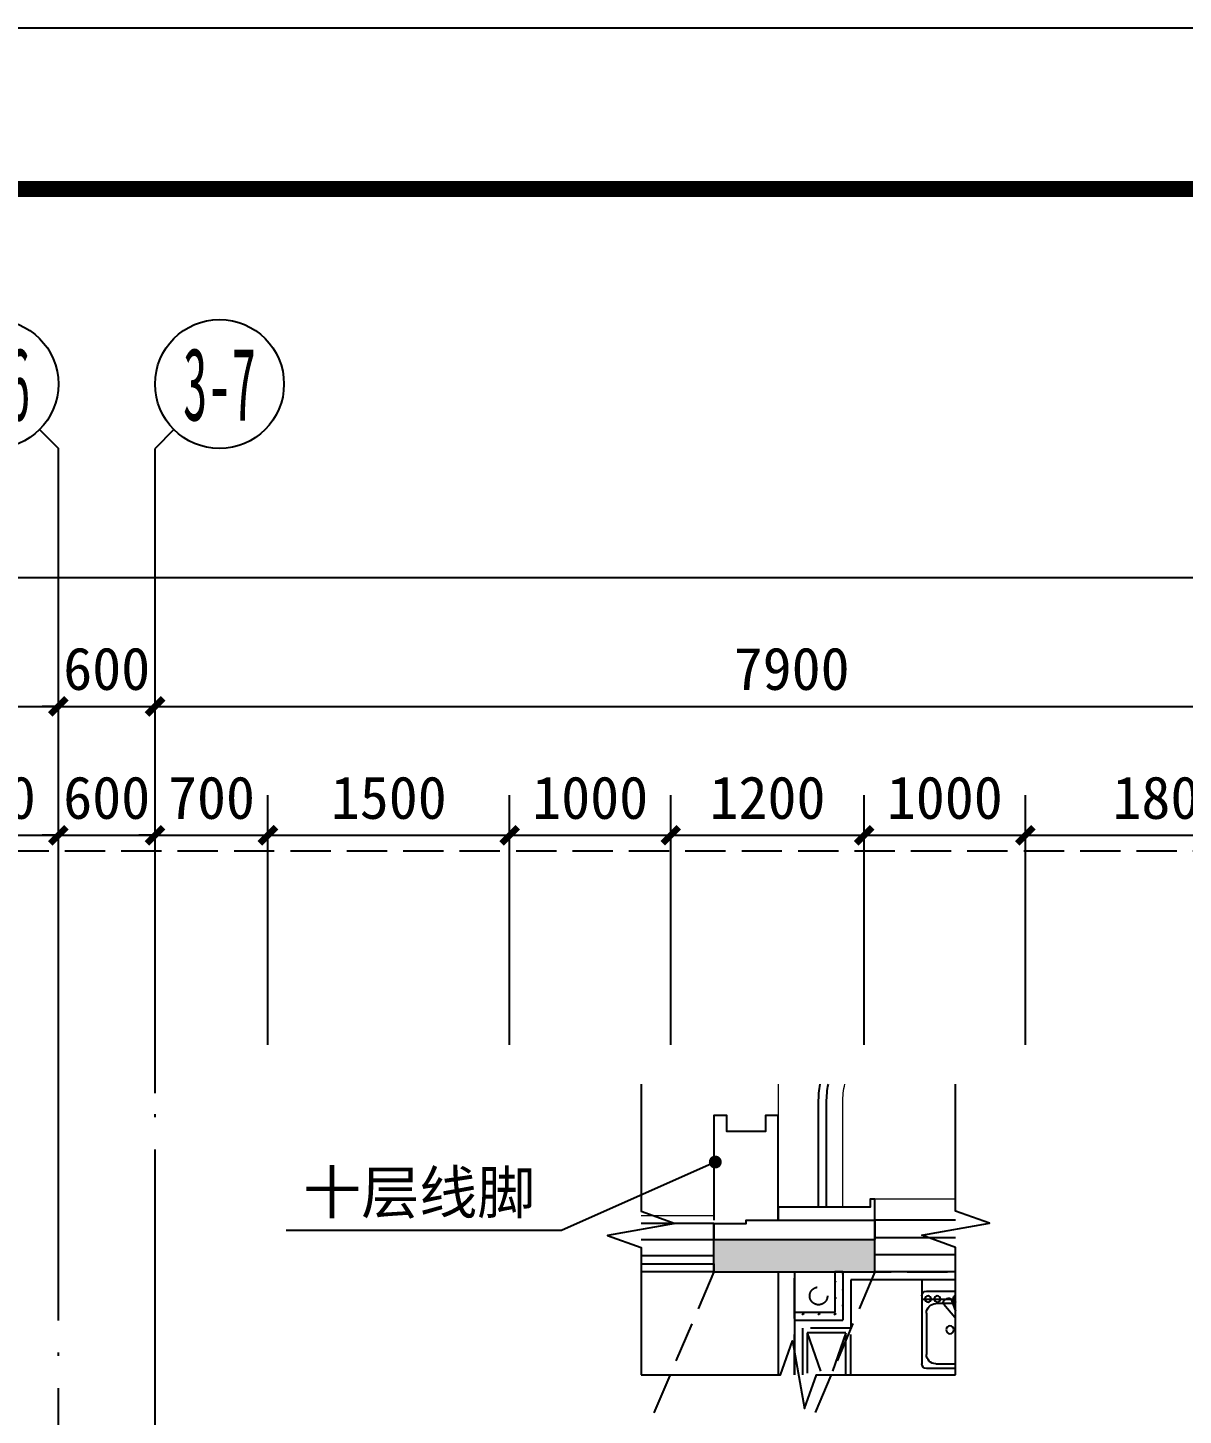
# Model space of a CAD drawing. Extents: x -46233 to 84150, y 109350 to 390860.
# Drawn here: x 19213 to 26382, y 269591 to 278200 of the extents above; entities that cross this region are included whole.
import ezdxf
from ezdxf.enums import TextEntityAlignment as Align
from ezdxf.xclip import XClip

# ---------------------------------------------------------------- set-up
doc = ezdxf.new("R2010")
doc.units = 0
doc.header["$LTSCALE"] = 1000
doc.header["$MEASUREMENT"] = 0
doc.header["$XCLIPFRAME"] = 0
for name, pattern in [('120-CF-3.1x2.3$0$DASH', [0.35, 0.25, -0.1]), ('120-墙体$0$120-墙体$0$DASH', [0.35, 0.25, -0.1]), ('3#-轴线$1$DOTE', [2.42, 2, -0.2, 0.02, -0.2]), ('DASH', [0.35, 0.25, -0.1])]:
    doc.linetypes.add(name, pattern=pattern)
doc.layers.get('Defpoints').update_dxf_attribs({"color": 4, "linetype": 'DASH'})
for name, color, linetype in [('120-CF-3.1x2.3$0$A-FLOR-SPCL', 225, 'Continuous'), ('120-O-MC$0$A-ANNO-HATC-SOLD', 252, 'Continuous'), ('120-O-MC$0$A-COLU-CONC-HATC', 204, 'Continuous'), ('120-O-MC$0$A-DOOR', 51, 'Continuous'), ('120-O-MC$0$A-FLOR-HRAL', 71, 'Continuous'), ('120-O-MC$0$A-WALL-BLOK', 131, 'Continuous'), ('120-O-MC$0$A-WALL-CONC', 9, 'Continuous'), ('120-O-MC$0$A-WALL-INSL', 241, 'Continuous'), ('120-墙体$0$120-墙体$0$A-COLU-CONC-HATC', 204, 'Continuous'), ('120-墙体$0$120-墙体$0$A-DOOR', 51, 'Continuous'), ('120-墙体$0$120-墙体$0$A-FURN-MOVE', 47, '120-墙体$0$120-墙体$0$DASH'), ('120-墙体$0$120-墙体$0$A-WALL-BLOK', 131, 'Continuous'), ('120-墙体$0$120-墙体$0$A-WALL-CONC', 9, 'Continuous'), ('120-墙体$0$120-墙体$0$A-WALL-INSL', 241, 'Continuous'), ('120-墙体$0$A-COLU-CONC-HATC', 204, 'Continuous'), ('120-墙体$0$A-FLOR-HRAL', 71, 'Continuous'), ('120-墙体$0$A-WALL-STUD', 133, 'Continuous'), ('3#-轴号$0$A-ANNO-AXIS-CIRC', 3, 'Continuous'), ('3#-轴号$0$A-ANNO-AXIS-TEXT', 7, 'Continuous'), ('3#-轴号$0$A-ANNO-DIMS', 3, 'Continuous'), ('3#-轴线$1$A-ANNO-DOTE', 10, '3#-轴线$1$DOTE'), ('A-00-HX-113-wall-01Y$0$HRAL', 31, 'Continuous'), ('A-00-HX-113-wall-01Y$0$SUPF', 151, 'Continuous'), ('A-ANNO-DIMS', 3, 'Continuous'), ('A-ANNO-HATC-PATT', 8, 'Continuous'), ('A-ANNO-NOTE', 3, 'Continuous'), ('A-ANNO-SYMB', 3, 'Continuous'), ('A-ANNO-TEXT', 255, 'Continuous'), ('A1-无手签$0$A-ANNO-TTLB', 7, 'Continuous'), ('AXIS_TEXT', 7, 'Continuous')]:
    doc.layers.add(name, color=color, linetype=linetype)
doc.layers.add('A-00-15-1#-PM-2F$0$00-装饰-看', color=46, linetype='Continuous', lineweight=5)
doc.layers.add('A-00-15-4#-PM-TF$0$00-装饰-看', color=46, linetype='Continuous', lineweight=5)
doc.styles.add('120-CF-3.1x2.3$0$地上图例$0$厨、卫01$0$08.60厨卫$0$Standard', font='simhei.ttf')
doc.styles.add('3#-轴号$0$_TCH_AXIS', font='')
doc.styles.add('3#-轴号$0$_TCH_DIM_T3', font='')
doc.styles.add('_TCH_DIM', font='')
doc.styles.add('_TCH_DIM_T3', font='')
doc.styles.add('COMPLEX', font='COMPLEX')
doc.styles.get('3#-轴号$0$_TCH_AXIS').set_extended_font_data('SimSun')
doc.styles.get('3#-轴号$0$_TCH_DIM_T3').set_extended_font_data('SimSun')
doc.styles.get('_TCH_DIM').set_extended_font_data('SimSun')
doc.styles.get('_TCH_DIM_T3').set_extended_font_data('SimSun')
doc.dimstyles.new('3#-轴号$0$_TCH_ARCH&&100', dxfattribs={"dimtxt": 264.345992, "dimasz": 100, "dimexe": 250, "dimexo": 300, "dimgap": 100, "dimtad": 1, "dimdec": 0, "dimzin": 0, "dimdsep": 46, "dimtxsty": '3#-轴号$0$_TCH_DIM_T3', "dimblk": '3#-轴号$0$_ArchTick', "dimcen": 0.09, "dimclrt": 7, "dimazin": 2, "dimtfac": 1, "dimtdec": 0, "dimtix": 1, "dimtmove": 2, "dimatfit": 3, "dimfxl": 100, "dimtolj": 1, "dimtzin": 0, "dimarcsym": 0})
doc.dimstyles.new('_TCH_ARCH&&100', dxfattribs={"dimtxt": 264.345992, "dimasz": 100, "dimexe": 250, "dimexo": 300, "dimgap": 100, "dimtad": 1, "dimdec": 0, "dimzin": 0, "dimdsep": 46, "dimtxsty": '_TCH_DIM_T3', "dimblk": 'ARCHTICK', "dimcen": 0.09, "dimclrt": 7, "dimazin": 2, "dimtfac": 1, "dimtdec": 0, "dimtix": 1, "dimtmove": 2, "dimatfit": 3, "dimfxl": 100, "dimtolj": 1, "dimtzin": 0, "dimarcsym": 0})
pattern_1 = [(45, (16.99, 14.34), (-50, 50), [16, -54.7107]), (135, (128.304, 14.34), (-50, -50), [16, -54.7107])]
pattern_2 = [(0, (0, 0), (0, 350), []), (37.875, (400, 0), (-169.6153, 218.0767), []), (90, (400, 0), (-450, 3e-14), [])]

# ---------------------------------------------------------------- blocks, each defined once
blk = doc.blocks.new('3#-轴线')
at = {"layer": '3#-轴线$1$A-ANNO-DOTE'}
for points in [[(11600, -7100), (11600, 5500)], [(12200, -3200), (12200, 5500)]]:
    blk.add_lwpolyline(points, dxfattribs=at)
blk = doc.blocks.new('_AXISO')
blk.add_circle((0, 0), 0.5)
at = {"layer": 'AXIS_TEXT', "style": 'COMPLEX', "width": 1.041667}
blk.add_attdef('A', text='', height=0.56, dxfattribs=at).set_placement((-0.25, -0.28), (0.25, -0.28), align=Align.FIT)
blk = doc.blocks.new('3#-轴号$0$_ArchTick')
at = {"color": 0, "linetype": 'ByBlock', "const_width": 0.4}
blk.add_lwpolyline([(-0.5, -0.5), (0.5, 0.5)], dxfattribs=at)
blk = doc.blocks.new('*D819')
at = {"layer": '3#-轴号$0$A-ANNO-DIMS', "color": 0, "lineweight": -2, "transparency": 16777216}
for p, q in [((9250, 4889.4), (9250, 5639.4)), ((11600, 4889.4), (11600, 5639.4)), ((9250, 5389.4), (11600, 5389.4))]:
    blk.add_line(p, q, dxfattribs=at)
at = {"layer": 'Defpoints', "color": 0, "transparency": 16777216}
for p in [(11600, 5389.4), (9250, 4589.4), (11600, 4589.4)]:
    blk.add_point(p, dxfattribs=at)
at = {"layer": '3#-轴号$0$A-ANNO-DIMS', "color": 0, "lineweight": -2, "transparency": 16777216, "xscale": 100, "yscale": 100, "zscale": 100, "rotation": 180}
blk.add_blockref('3#-轴号$0$_ArchTick', (9250, 5389.4), dxfattribs=at)
at = {"layer": '3#-轴号$0$A-ANNO-DIMS', "color": 0, "lineweight": -2, "transparency": 16777216, "xscale": 100, "yscale": 100, "zscale": 100}
blk.add_blockref('3#-轴号$0$_ArchTick', (11600, 5389.4), dxfattribs=at)
at = {"layer": '3#-轴号$0$A-ANNO-DIMS', "color": 7, "transparency": 16777216, "insert": (10425, 5621.6), "char_height": 264.35, "attachment_point": 5, "style": '3#-轴号$0$_TCH_DIM_T3'}
blk.add_mtext('\\A1;2350', dxfattribs=at)
blk = doc.blocks.new('*D820')
at = {"layer": '3#-轴号$0$A-ANNO-DIMS', "color": 0, "lineweight": -2, "transparency": 16777216}
for p, q in [((11600, 4889.4), (11600, 5639.4)), ((12200, 4889.4), (12200, 5639.4)), ((11600, 5389.4), (11500, 5389.4)), ((11600, 5389.4), (12200, 5389.4)), ((12200, 5389.4), (12300, 5389.4))]:
    blk.add_line(p, q, dxfattribs=at)
at = {"layer": 'Defpoints', "color": 0, "transparency": 16777216}
for p in [(12200, 5389.4), (11600, 4589.4), (12200, 4589.4)]:
    blk.add_point(p, dxfattribs=at)
at = {"layer": '3#-轴号$0$A-ANNO-DIMS', "color": 0, "lineweight": -2, "transparency": 16777216, "xscale": 100, "yscale": 100, "zscale": 100}
blk.add_blockref('3#-轴号$0$_ArchTick', (11600, 5389.4), dxfattribs=at)
at = {"layer": '3#-轴号$0$A-ANNO-DIMS', "color": 0, "lineweight": -2, "transparency": 16777216, "xscale": 100, "yscale": 100, "zscale": 100, "rotation": 180}
blk.add_blockref('3#-轴号$0$_ArchTick', (12200, 5389.4), dxfattribs=at)
at = {"layer": '3#-轴号$0$A-ANNO-DIMS', "color": 7, "transparency": 16777216, "insert": (11900, 5621.6), "char_height": 264.35, "attachment_point": 5, "style": '3#-轴号$0$_TCH_DIM_T3'}
blk.add_mtext('\\A1;600', dxfattribs=at)
blk = doc.blocks.new('*D821')
at = {"layer": '3#-轴号$0$A-ANNO-DIMS', "color": 0, "lineweight": -2, "transparency": 16777216}
for p, q in [((12200, 4889.4), (12200, 5639.4)), ((20100, 4889.4), (20100, 5639.4)), ((12200, 5389.4), (20100, 5389.4))]:
    blk.add_line(p, q, dxfattribs=at)
at = {"layer": 'Defpoints', "color": 0, "transparency": 16777216}
for p in [(20100, 5389.4), (12200, 4589.4), (20100, 4589.4)]:
    blk.add_point(p, dxfattribs=at)
at = {"layer": '3#-轴号$0$A-ANNO-DIMS', "color": 0, "lineweight": -2, "transparency": 16777216, "xscale": 100, "yscale": 100, "zscale": 100, "rotation": 180}
blk.add_blockref('3#-轴号$0$_ArchTick', (12200, 5389.4), dxfattribs=at)
at = {"layer": '3#-轴号$0$A-ANNO-DIMS', "color": 0, "lineweight": -2, "transparency": 16777216, "xscale": 100, "yscale": 100, "zscale": 100}
blk.add_blockref('3#-轴号$0$_ArchTick', (20100, 5389.4), dxfattribs=at)
at = {"layer": '3#-轴号$0$A-ANNO-DIMS', "color": 7, "transparency": 16777216, "insert": (16150, 5621.6), "char_height": 264.35, "attachment_point": 5, "style": '3#-轴号$0$_TCH_DIM_T3'}
blk.add_mtext('\\A1;7900', dxfattribs=at)
blk = doc.blocks.new('120-CF-3.1x2.3$0$jyr5')
at = {"layer": '120-CF-3.1x2.3$0$A-FLOR-SPCL'}
for p, q in [((745622.7, 32900.4), (745622.7, 33049.9)), ((745642.7, 32900.4), (745642.7, 33049.9)), ((745603.7, 32932.4), (745603.7, 32831.3)), ((745623.7, 32932.4), (745623.7, 32831.3)), ((745662.2, 32887.9), (745655.2, 32887.9)), ((745615.4, 32803.1), (745661.7, 32756.8)), ((745629.5, 32817.2), (745675.9, 32770.9)), ((745662.2, 32867.9), (745655.2, 32867.9)), ((745806.7, 32877.9), (745770.7, 32877.9)), ((745806.7, 32733.9), (745806.7, 32877.9)), ((745806.7, 32733.9), (745770.7, 32733.9))]:
    blk.add_line(p, q, dxfattribs=at)
for points in [[(745600.7, 32954.9, -1), (745626.7, 32954.9), (745626.7, 32932.4), (745600.7, 32932.4)], [(745655.2, 32864.9), (745639.7, 32864.9, -0.414214), (745619.7, 32884.9), (745619.7, 32900.4), (745645.7, 32900.4), (745645.7, 32890.9), (745655.2, 32890.9)], [(745770.7, 32712.9), (745770.7, 32898.9, 0.414214), (745760.7, 32908.9), (745643.7, 32908.9, 0.414214), (745633.7, 32898.9), (745633.7, 32712.9, 0.414214), (745643.7, 32702.9), (745760.7, 32702.9, 0.414214)], [(745684.7, 32890.9, -1), (745684.7, 32864.9), (745662.2, 32864.9), (745662.2, 32890.9)], [(745693.9, 32757.1, -1), (745675.5, 32738.7), (745659.6, 32754.6), (745678, 32773)]]:
    blk.add_lwpolyline(points, format="xyb", close=True, dxfattribs=at)
for centre, radius in [((745632.7, 33078.2), 30), ((745684.7, 32877.9), 15), ((745684.7, 32877.9), 10), ((745684.7, 32747.9), 15), ((745684.7, 32747.9), 10)]:
    blk.add_circle(centre, radius, dxfattribs=at)
for radius in [40, 20]:
    blk.add_arc((745643.7, 32831.3), radius, 180, 225, dxfattribs=at)
blk = doc.blocks.new('120-CF-3.1x2.3$0$分集水器')
at = {"layer": '120-CF-3.1x2.3$0$A-FLOR-SPCL'}
blk.add_lwpolyline([(650, 120), (0, 120), (0, 0), (650, 0)], close=True, dxfattribs=at)
at = {"layer": '120-CF-3.1x2.3$0$A-FLOR-SPCL', "style": '120-CF-3.1x2.3$0$地上图例$0$厨、卫01$0$08.60厨卫$0$Standard'}
blk.add_text('F', height=105.1, dxfattribs=at).set_placement((288.5, 8.9))
blk = doc.blocks.new('120-CF-3.1x2.3$0$A$C7214d1e0')
at = {"layer": '120-CF-3.1x2.3$0$A-FLOR-SPCL'}
for p, q in [((966.4, 797), (0, 797)), ((0, 797), (0, 153.5)), ((384.4, 153.5), (384.4, 797)), ((966.4, 153.5), (966.4, 797)), ((0, 732.8), (384.4, 732.8)), ((384.4, 732.8), (966.4, 732.8)), ((0, 153.5), (966.4, 153.5)), ((403.6, 0), (966.4, 153.5)), ((547.8, 153.5), (425.8, 123.9)), ((425.8, 123.9), (437.9, 30.8)), ((437.9, 30.8), (399.8, 14.3)), ((399.8, 14.3), (403.6, 0))]:
    blk.add_line(p, q, dxfattribs=at)
blk = doc.blocks.new('120-CF-3.1x2.3$0$建-1-2#楼提资底图$0$A-HXD-X1-F1$0$大单盆')
for p, q in [((35552.1, 15154.1), (34890.4, 15154.1)), ((34861.3, 15124.9), (34861.3, 14703.2)), ((34949.5, 15076.4), (35493.8, 15076.4)), ((35396.5, 15098.1), (35359.7, 14999.7)), ((35376.5, 14990), (35443.3, 15071.1)), ((35424.4, 15108.1), (35438, 15100.3)), ((35581.3, 15124.9), (35581.3, 14703.2)), ((34891.2, 14761.5), (34891.2, 15018.1)), ((35359.7, 14999.7), (35376.5, 14990)), ((35552.1, 15018.1), (35552.1, 14761.5)), ((34890.4, 14674.1), (35552.1, 14674.1)), ((35493.8, 14703.2), (34949.5, 14703.2))]:
    blk.add_line(p, q)
for centre, radius in [((35368.1, 15105.5), 19.4), ((35484.7, 15105.5), 19.4), ((35541.7, 15105.5), 19.4), ((35406.1, 14914), 24.3)]:
    blk.add_circle(centre, radius)
for centre, radius, start, end in [((34890.4, 15124.9), 29.1, 90, 180), ((35552.1, 15124.9), 29.1, 0, 90), ((34949.5, 15018.1), 58.3, 90, 180), ((35414.7, 15091.3), 19.4, 60, 159.46232), ((35428.3, 15083.5), 19.4, 320.53768, 60), ((35493.8, 15018.1), 58.3, 0, 90), ((34949.5, 14761.5), 58.3, 180, 270), ((35493.8, 14761.5), 58.3, 270, 0), ((34890.4, 14703.2), 29.1, 180, 270), ((35552.1, 14703.2), 29.1, 270, 0)]:
    blk.add_arc(centre, radius, start, end)
blk = doc.blocks.new('120-CF-3.1x2.3$0$88')
for p, q in [((-662.94, 388.62), (22.86, 388.62)), ((-662.94, 0), (-662.94, 388.62)), ((-640.08, 0), (-640.08, 388.62)), ((0, 0), (0, 388.62)), ((22.86, 388.62), (22.86, 0)), ((-502.92, 342.9), (-502.92, 297.18)), ((-137.16, 342.9), (-137.16, 297.18)), ((-594.36, 251.46), (-548.64, 251.46)), ((-502.92, 160.02), (-502.92, 205.74)), ((-411.48, 251.46), (-457.2, 251.46)), ((-228.6, 251.46), (-182.88, 251.46)), ((-137.16, 160.02), (-137.16, 205.74)), ((-45.72, 251.46), (-91.44, 251.46)), ((0, 137.16), (-640.08, 137.16)), ((22.86, 0), (-662.94, 0)), ((0, 45.72), (-640.08, 45.72))]:
    blk.add_line(p, q)
for centre, radius in [((-502.92, 251.46), 91.44), ((-137.16, 251.46), 91.44), ((-571.5, 91.44), 22.86), ((-480.06, 91.44), 22.86), ((-297.18, 91.44), 22.86), ((-228.6, 91.44), 22.86), ((-137.16, 91.44), 22.86), ((-68.58, 91.44), 22.86)]:
    blk.add_circle(centre, radius)
blk = doc.blocks.new('120-CF-3.1x2.3$0$XU-125-SF$0$$0$XU-(115-120)H(2)$0$A-Kitchen-Water heater-340x190')
at = {"layer": '120-CF-3.1x2.3$0$A-FLOR-SPCL'}
for p, q in [((47.3, -187), (47.3, -185)), ((77.3, -185), (77.3, -187))]:
    blk.add_line(p, q, dxfattribs=at)
for points in [[(57.8, -20), (67.8, 0), (140.8, 0), (150.8, -20), (170.8, -20), (170.8, -165, -0.414214), (150.8, -185), (-149.2, -185, -0.414214), (-169.2, -165), (-169.2, -20), (-149.2, -20), (-139.2, 0), (-66.2, 0), (-56.2, -20)], [(-64.2, -55), (75.8, -55, 0.414214), (80.8, -50), (80.8, -40, -0.414214), (85.8, -35), (155.8, -35), (155.8, -165, -0.414214), (150.8, -170), (-149.2, -170, -0.414214), (-154.2, -165), (-154.2, -35), (-74.2, -35, -0.414214), (-69.2, -40), (-69.2, -50, 0.414214)]]:
    blk.add_lwpolyline(points, format="xyb", close=True, dxfattribs=at)
blk.add_lwpolyline([(57.8, -20), (120.8, -20), (130.8, 0)], dxfattribs=at)
blk.add_lwpolyline([(64.8, -185), (64.8, -199, -0.414214), (63.8, -200), (60.8, -200, -0.414214), (59.8, -199), (59.8, -185)], format="xyb", dxfattribs=at)
for centre, radius in [((-54.2, -40), 8), ((0.8, -40), 12), ((67.8, -40), 8)]:
    blk.add_circle(centre, radius, dxfattribs=at)
for centre, start, end in [((60.9, -171.1), 229.45307, 266.94411), ((63.7, -171.1), 273.05589, 310.54693)]:
    blk.add_arc(centre, 20.9, start, end, dxfattribs=at)
at = {"layer": '120-CF-3.1x2.3$0$A-FLOR-SPCL', "style": '120-CF-3.1x2.3$0$地上图例$0$厨、卫01$0$08.60厨卫$0$Standard'}
blk.add_text('R', height=105.1, rotation=90, dxfattribs=at).set_placement((58.4, -119.4))
blk = doc.blocks.new('120-CF-3.1x2.3')
at = {"layer": '120-CF-3.1x2.3$0$A-FLOR-SPCL'}
for p, q in [((-400, -50), (-1950, -50)), ((-1950, -50), (-1950, -350)), ((-400, -450), (-400, -50)), ((-2250, -350), (-2250, -3050))]:
    blk.add_line(p, q, dxfattribs=at)
at = {"layer": '120-CF-3.1x2.3$0$A-FLOR-SPCL', "linetype": '120-CF-3.1x2.3$0$DASH'}
blk.add_line((-1950, -350), (-2250, -350), dxfattribs=at)
for points in [[(-1950, -350), (-2250, -350), (-2250, -1095), (-1950, -1095)], [(-1980, -380), (-2220, -380), (-2220, -1065), (-1980, -1065)], [(-400, -450), (-50, -450), (-50, -1115.9), (-400, -1115.9)], [(-370, -480), (-80, -480), (-80, -1085.9), (-370, -1085.9)], [(-1950, -1095), (-2250, -1095), (-2250, -1950), (-1950, -1950)], [(-400, -1115.9), (-50, -1115.9), (-50, -1731.8), (-400, -1731.8)], [(-1980, -1125), (-2220, -1125), (-2220, -1920), (-1980, -1920)], [(-370, -1145.9), (-80, -1145.9), (-80, -1701.8), (-370, -1701.8)], [(-400, -1731.8), (-50, -1731.8), (-50, -2347.7), (-400, -2347.7)], [(-370, -1761.8), (-80, -1761.8), (-80, -2317.7), (-370, -2317.7)], [(-400, -2347.7), (-50, -2347.7), (-50, -3045), (-400, -3045)], [(-370, -2377.7), (-80, -2377.7), (-80, -3015), (-370, -3015)]]:
    blk.add_lwpolyline(points, close=True, dxfattribs=at)
for points in [[(-2220, -380), (-1980, -1065)], [(-1980, -380), (-2220, -1065)], [(-80, -480), (-370, -1085.9)], [(-370, -480), (-80, -1085.9)], [(-2220, -1125), (-1980, -1920)], [(-1980, -1125), (-2220, -1920)], [(-80, -1145.9), (-370, -1701.8)], [(-370, -1145.9), (-80, -1701.8)], [(-80, -1761.8), (-370, -2317.7)], [(-370, -1761.8), (-80, -2317.7)], [(-80, -2377.7), (-370, -3015)], [(-370, -2377.7), (-80, -3015)]]:
    blk.add_lwpolyline(points, dxfattribs=at)
at = {"layer": '120-CF-3.1x2.3$0$A-FLOR-SPCL'}
blk.add_lwpolyline([(-50, -3045), (-650, -3045), (-650, -650), (-1650, -650), (-1650, -1950), (-2250, -1950)], dxfattribs=at)
at = {"layer": '120-CF-3.1x2.3$0$A-FLOR-SPCL', "linetype": '120-CF-3.1x2.3$0$DASH', "ltscale": 0.5}
blk.add_lwpolyline([(-80, -1609.5), (-80, -2204.5), (-630, -2204.5), (-630, -1609.5)], close=True, dxfattribs=at)
at = {"layer": 'Defpoints'}
blk.add_lwpolyline([(-2300, 0), (0, 0), (0, -3100), (-2300, -3100)], close=True, dxfattribs=at)
blk.add_blockref('120-CF-3.1x2.3$0$分集水器', (-1510, -170))
at = {"layer": '120-CF-3.1x2.3$0$A-FLOR-SPCL'}
for name, p, rotation in [('120-CF-3.1x2.3$0$jyr5', (-33512.8, 745522.2), 270), ('120-CF-3.1x2.3$0$XU-125-SF$0$$0$XU-(115-120)H(2)$0$A-Kitchen-Water heater-340x190', (-50, -774.8), 270), ('120-CF-3.1x2.3$0$88', (-530, -2227), 270), ('120-CF-3.1x2.3$0$A$C7214d1e0', (-1453, -3036.4), 90)]:
    blk.add_blockref(name, p, dxfattribs=dict(at, rotation=rotation))
at = {"layer": '120-CF-3.1x2.3$0$A-FLOR-SPCL', "extrusion": (0, 0, -1), "zscale": -1}
blk.add_blockref('120-CF-3.1x2.3$0$建-1-2#楼提资底图$0$A-HXD-X1-F1$0$大单盆', (-34071.3, -15274.1), dxfattribs=at)
blk = doc.blocks.new('120-墙体$0$120-墙体$0$$TCHSYS$WIN2D')
for p, q in [((-0.5, 0.5), (0.5, 0.5)), ((-0.5, 0.5), (-0.5, -0.5)), ((0.5, 0.5), (0.5, -0.5)), ((0.5, 0.1667), (-0.5, 0.1667)), ((0.5, -0.1667), (-0.5, -0.1667)), ((-0.5, -0.5), (0.5, -0.5))]:
    blk.add_line(p, q)
blk = doc.blocks.new('120-墙体')
at = {"layer": '120-墙体$0$120-墙体$0$A-COLU-CONC-HATC'}
for points in [[(-5700, 100), (-5700, -100), (-5250, -100), (-5250, 100)], [(-5250, 100), (-5250, -100), (-4700, -100), (-4700, 100)]]:
    blk.add_hatch(color=256, dxfattribs=at).paths.add_polyline_path(points)
at = {"layer": '120-墙体$0$A-COLU-CONC-HATC'}
h = blk.add_hatch(dxfattribs=at)
h.set_pattern_fill('石膏板', color=256, scale=20, style=0)
h.set_pattern_definition(pattern_1)
h.paths.add_polyline_path([(-4950, -100), (-4950, -350), (-4900, -400), (-4900, -100)])
h = blk.add_hatch(dxfattribs=at)
h.set_pattern_fill('石膏板', color=256, scale=20, style=0)
h.set_pattern_definition(pattern_1)
h.paths.add_polyline_path([(-5200, -400), (-4900, -400), (-4950, -350), (-5200, -350)])
at = {"layer": '120-墙体$0$120-墙体$0$A-FURN-MOVE'}
blk.add_circle((-5050, -250), 55, dxfattribs=at)
at = {"layer": '120-墙体$0$120-墙体$0$A-WALL-BLOK'}
for p, q in [((-5300, -100), (-5300, -3100)), ((-5200, -100), (-5200, -3200))]:
    blk.add_line(p, q, dxfattribs=at)
at = {"layer": '120-墙体$0$120-墙体$0$A-WALL-CONC'}
for p, q in [((-5700, -100), (-5700, 100)), ((-5700, 100), (-5250, 100)), ((-5250, 100), (-4700, 100)), ((-4700, -100), (-4700, 100)), ((-5700, -100), (-5250, -100)), ((-5250, -100), (-4700, -100))]:
    blk.add_line(p, q, dxfattribs=at)
at = {"layer": '120-墙体$0$120-墙体$0$A-WALL-INSL'}
for p, q in [((-5700, 200), (-5700, 100)), ((-4700, 220), (-4700, 100))]:
    blk.add_line(p, q, dxfattribs=at)
at = {"layer": '120-墙体$0$A-FLOR-HRAL'}
blk.add_lwpolyline([(-7200, -50), (-5700, -50), (-5700, -100), (-7200, -100)], close=True, dxfattribs=at)
at = {"layer": '120-墙体$0$A-WALL-STUD'}
for p, q in [((-4950, -100), (-4950, -350)), ((-4900, -100), (-4950, -100)), ((-4900, -100), (-4900, -400)), ((-5200, -350), (-4950, -350)), ((-5200, -350), (-5200, -400)), ((-5200, -400), (-4900, -400))]:
    blk.add_line(p, q, dxfattribs=at)
blk.add_blockref('120-CF-3.1x2.3', (-2900, -100))
at = {"layer": '120-墙体$0$120-墙体$0$A-DOOR'}
for p, xscale, yscale, zscale in [((-6450, 50), -1500, -300, 300), ((-4100, 60), -1200, -320, 320)]:
    blk.add_blockref('120-墙体$0$120-墙体$0$$TCHSYS$WIN2D', p, dxfattribs=dict(at, xscale=xscale, yscale=yscale, zscale=zscale))
blk = doc.blocks.new('3#-标准层')
blk.add_blockref('120-墙体', (20100, 0))
blk = doc.blocks.new('120-O-MC$0$BGBFG')
at = {"layer": '120-O-MC$0$A-FLOR-HRAL'}
blk.add_lwpolyline([(0, 0), (700, 0), (700, -60), (0, -60)], close=True, dxfattribs=at)
blk.add_lwpolyline([(700, 0), (700, -90)], dxfattribs=at)
blk = doc.blocks.new('120-O-MC$0$$TCHSYS$WIN2D')
for p, q in [((-0.5, 0.5), (0.5, 0.5)), ((-0.5, 0.5), (-0.5, -0.5)), ((0.5, 0.5), (0.5, -0.5)), ((0.5, 0.1667), (-0.5, 0.1667)), ((0.5, -0.1667), (-0.5, -0.1667)), ((-0.5, -0.5), (0.5, -0.5))]:
    blk.add_line(p, q)
blk = doc.blocks.new('120-O-MC$0$$DorLib2D$00000009')
for p, q in [((0.4129, 0.9053), (0.4129, 0.0807)), ((0.4541, 0.9053), (0.4129, 0.9053)), ((0.4541, 0.0807), (0.4541, 0.9053)), ((0.4129, 0.7822), (0.378, 0.7822)), ((0.489, 0.7822), (0.4541, 0.7822)), ((0.4129, 0.6235), (0.378, 0.6235)), ((0.489, 0.6235), (0.4541, 0.6235)), ((-0.4941, 0.0807), (-0.4529, 0.0807)), ((-0.4941, -0.0018), (-0.4941, 0.0807)), ((-0.4529, 0.0807), (-0.4529, 0.0395)), ((-0.4529, 0.0395), (-0.4117, 0.0395)), ((-0.4117, 0.0395), (-0.4117, -0.0018)), ((0.4129, 0.0807), (0.4541, 0.0807)), ((0.4541, 0.0395), (0.4129, 0.0395)), ((0.4129, 0.0395), (0.4129, -0.0018)), ((0.4953, 0.0807), (0.4541, 0.0807)), ((0.4541, 0.0807), (0.4541, 0.0395)), ((0.4953, -0.0018), (0.4953, 0.0807)), ((-0.4941, -0.0018), (-0.4941, -0.0018)), ((-0.4117, -0.0018), (-0.4941, -0.0018)), ((0.4129, -0.0018), (0.4953, -0.0018)), ((0.4953, -0.0018), (0.4953, -0.0018))]:
    blk.add_line(p, q)
at = {"lineweight": 13}
for p, q in [((0.378, 0.7822), (0.378, 0.6235)), ((0.489, 0.7822), (0.489, 0.6235))]:
    blk.add_line(p, q, dxfattribs=at)
blk.add_arc((0.3716, 0.0817), 0.8246, 87.13397, 180.07167, dxfattribs=at)
blk = doc.blocks.new('120-O-MC')
at = {"layer": '120-O-MC$0$A-COLU-CONC-HATC'}
h = blk.add_hatch(dxfattribs=at)
h.set_pattern_fill('空心砖', color=256, scale=100, style=0)
h.set_pattern_definition(pattern_2)
h.paths.add_polyline_path([(-6750, -11200.000521), (-6750, -11550.000521), (-6650, -11600.000521), (-6550, -11550.000521), (-6550, -11200.000521)])
h = blk.add_hatch(dxfattribs=at)
h.set_pattern_fill('空心砖', color=256, scale=100, style=0)
h.set_pattern_definition(pattern_2)
h.paths.add_polyline_path([(-3070, -11200.000521), (-3070, -11550.000521), (-2870, -11700.000521), (-2870, -11200.000521)])
h = blk.add_hatch(dxfattribs=at)
h.set_pattern_fill('空心砖', color=256, scale=100, style=0)
h.set_pattern_definition(pattern_2)
h.paths.add_polyline_path([(-9550, -11700.000521), (-9050, -11700.000521), (-9050, -11550.000521), (-9550, -11550.000521)])
h = blk.add_hatch(dxfattribs=at)
h.set_pattern_fill('空心砖', color=256, scale=100, style=0)
h.set_pattern_definition(pattern_2)
h.paths.add_polyline_path([(-6750, -11550.000521), (-7050, -11550.000521), (-7050, -11700.000521), (-6650, -11700.000521), (-6650, -11600.000521)])
h = blk.add_hatch(dxfattribs=at)
h.set_pattern_fill('空心砖', color=256, scale=100, style=0)
h.set_pattern_definition(pattern_2)
h.paths.add_polyline_path([(-6650, -11700.000521), (-6150, -11700.000521), (-6150, -11550.000521), (-6550, -11550.000521), (-6650, -11600.000521)])
h = blk.add_hatch(dxfattribs=at)
h.set_pattern_fill('空心砖', color=256, scale=100, style=0)
h.set_pattern_definition(pattern_2)
h.paths.add_polyline_path([(-3070, -11550.000521), (-3150, -11550.000521), (-3150, -11700.000521), (-2870, -11700.000521)])
at = {"layer": '120-O-MC$0$A-ANNO-HATC-SOLD'}
for points in [[(-9050, -11000), (-7050, -11000)], [(-6150, -11000), (-3150, -11000)]]:
    blk.add_lwpolyline(points, dxfattribs=at)
at = {"layer": '120-O-MC$0$A-DOOR'}
for p, q in [((-2500, 219.999479), (-1600, 219.999479)), ((-2000, -11320.000521), (-1100, -11320.000521))]:
    blk.add_line(p, q, dxfattribs=at)
at = {"layer": '120-O-MC$0$A-WALL-BLOK'}
for p, q in [((-6750, -11200.000521), (-6750, -11550.000521)), ((-6550, -11200.000521), (-6750, -11200.000521)), ((-6550, -11200.000521), (-6550, -11550.000521)), ((-3070, -11200.000521), (-3070, -11550.000521)), ((-2870, -11200.000521), (-3070, -11200.000521)), ((-2870, -11200.000521), (-2870, -11700.000521)), ((-9050, -11550.000521), (-9550, -11550.000521)), ((-9050, -11700.000521), (-9050, -11550.000521)), ((-6750, -11550.000521), (-7050, -11550.000521)), ((-7050, -11550.000521), (-7050, -11700.000521)), ((-6150, -11550.000521), (-6550, -11550.000521)), ((-6150, -11700.000521), (-6150, -11550.000521)), ((-3070, -11550.000521), (-3150, -11550.000521)), ((-3150, -11550.000521), (-3150, -11700.000521)), ((-9550, -11700.000521), (-9050, -11700.000521)), ((-7050, -11700.000521), (-6650, -11700.000521)), ((-6650, -11700.000521), (-6150, -11700.000521)), ((-3150, -11700.000521), (-2870, -11700.000521))]:
    blk.add_line(p, q, dxfattribs=at)
at = {"layer": '120-O-MC$0$A-WALL-CONC'}
for p, q in [((-2500, -100.000521), (-2500, 99.999479)), ((-700, -100.000521), (-700, 99.999479)), ((-2000, -11200.000521), (-2000, -11000.000521)), ((100, -11200.000521), (100, -11000.000521))]:
    blk.add_line(p, q, dxfattribs=at)
at = {"layer": '120-O-MC$0$A-WALL-INSL'}
for p, q in [((-9050, -11820.000521), (-9050, -11700.000521)), ((-7050, -11820.000521), (-7050, -11700.000521)), ((-6150, -11820.000521), (-6150, -11700.000521)), ((-3150, -11820.000521), (-3150, -11700.000521)), ((-9550, -11820.000521), (-9050, -11820.000521)), ((-7050, -11820.000521), (-6650, -11820.000521)), ((-6650, -11820.000521), (-6150, -11820.000521)), ((-3150, -11820.000521), (-2870, -11820.000521))]:
    blk.add_line(p, q, dxfattribs=at)
for points in [[(-5700, 100), (-5699.964208, 199.999479), (-5500, 199.999479), (-5500, 219.999809), (-4700, 220), (-4700, 100)], [(-2500.020238, 99.471964), (-2500.020238, 220), (-3500, 220), (-3500, 100)], [(100, -3400), (200, -3400), (200, 219.999479), (-700, 219.999479), (-700, 99.999479)], [(200, -5000), (200, -4100), (100, -4100)], [(-2870, -11820.000521), (-2750, -11820.000521), (-2750, -11320.000521), (-2000, -11320.000521), (-2000, -11200.000521)], [(100, -11200), (100, -11320.000521), (800, -11320.000521)]]:
    blk.add_lwpolyline(points, dxfattribs=at)
at = {"xscale": -1}
for p in [(-7050, -11730.000521), (-3150, -11730.000521)]:
    blk.add_blockref('120-O-MC$0$BGBFG', p, dxfattribs=at)
blk.add_blockref('120-O-MC$0$BGBFG', (-6150, -11730.000521))
at = {"layer": '120-O-MC$0$A-DOOR'}
for name, p, xscale, yscale, zscale in [('120-O-MC$0$$DorLib2D$00000009', (-2050, 59.999479), -900, 900, 320), ('120-O-MC$0$$TCHSYS$WIN2D', (-1150, 59.999479), 900, 320, 320), ('120-O-MC$0$$TCHSYS$WIN2D', (-500, -11160.000521), 1200, 320, 320), ('120-O-MC$0$$DorLib2D$00000009', (-1550, -11160.000521), -900, -900, 320), ('120-O-MC$0$$TCHSYS$WIN2D', (-8050, -11685.000521), 2000, -270, 270), ('120-O-MC$0$$TCHSYS$WIN2D', (-4650, -11685.000521), 3000, -270, 270)]:
    blk.add_blockref(name, p, dxfattribs=dict(at, xscale=xscale, yscale=yscale, zscale=zscale))
blk = doc.blocks.new('_ArchTick')
at = {"color": 0, "linetype": 'ByBlock', "const_width": 0.4}
blk.add_lwpolyline([(-0.5, -0.5), (0.5, 0.5)], dxfattribs=at)
blk = doc.blocks.new('*D482')
at = {"layer": 'A-ANNO-DIMS', "color": 0, "lineweight": -2, "transparency": 16777216}
for p, q in [((18402.7, 271889.4), (18402.7, 273439.4)), ((19402.7, 271889.4), (19402.7, 273439.4)), ((18402.7, 273189.4), (19402.7, 273189.4))]:
    blk.add_line(p, q, dxfattribs=at)
at = {"layer": 'Defpoints', "color": 0, "transparency": 16777216}
for p in [(19402.7, 273189.4), (18402.7, 271589.4), (19402.7, 271589.4)]:
    blk.add_point(p, dxfattribs=at)
at = {"layer": 'A-ANNO-DIMS', "color": 0, "lineweight": -2, "transparency": 16777216, "xscale": 100, "yscale": 100, "zscale": 100, "rotation": 180}
blk.add_blockref('_ArchTick', (18402.7, 273189.4), dxfattribs=at)
at = {"layer": 'A-ANNO-DIMS', "color": 0, "lineweight": -2, "transparency": 16777216, "xscale": 100, "yscale": 100, "zscale": 100}
blk.add_blockref('_ArchTick', (19402.7, 273189.4), dxfattribs=at)
at = {"layer": 'A-ANNO-DIMS', "color": 7, "transparency": 16777216, "insert": (18902.7, 273421.6), "char_height": 264.35, "attachment_point": 5, "style": '_TCH_DIM_T3'}
blk.add_mtext('\\A1;1000', dxfattribs=at)
blk = doc.blocks.new('*D483')
at = {"layer": 'A-ANNO-DIMS', "color": 0, "lineweight": -2, "transparency": 16777216}
for p, q in [((19402.7, 271889.4), (19402.7, 273439.4)), ((20002.7, 271889.4), (20002.7, 273439.4)), ((19402.7, 273189.4), (19302.7, 273189.4)), ((19402.7, 273189.4), (20002.7, 273189.4)), ((20002.7, 273189.4), (20102.7, 273189.4))]:
    blk.add_line(p, q, dxfattribs=at)
at = {"layer": 'Defpoints', "color": 0, "transparency": 16777216}
for p in [(20002.7, 273189.4), (19402.7, 271589.4), (20002.7, 271589.4)]:
    blk.add_point(p, dxfattribs=at)
at = {"layer": 'A-ANNO-DIMS', "color": 0, "lineweight": -2, "transparency": 16777216, "xscale": 100, "yscale": 100, "zscale": 100}
blk.add_blockref('_ArchTick', (19402.7, 273189.4), dxfattribs=at)
at = {"layer": 'A-ANNO-DIMS', "color": 0, "lineweight": -2, "transparency": 16777216, "xscale": 100, "yscale": 100, "zscale": 100, "rotation": 180}
blk.add_blockref('_ArchTick', (20002.7, 273189.4), dxfattribs=at)
at = {"layer": 'A-ANNO-DIMS', "color": 7, "transparency": 16777216, "insert": (19702.7, 273421.6), "char_height": 264.35, "attachment_point": 5, "style": '_TCH_DIM_T3'}
blk.add_mtext('\\A1;600', dxfattribs=at)
blk = doc.blocks.new('*D484')
at = {"layer": 'A-ANNO-DIMS', "color": 0, "lineweight": -2, "transparency": 16777216}
for p, q in [((20002.7, 271889.4), (20002.7, 273439.4)), ((20702.7, 271889.4), (20702.7, 273439.4)), ((20002.7, 273189.4), (19902.7, 273189.4)), ((20002.7, 273189.4), (20702.7, 273189.4)), ((20702.7, 273189.4), (20802.7, 273189.4))]:
    blk.add_line(p, q, dxfattribs=at)
at = {"layer": 'Defpoints', "color": 0, "transparency": 16777216}
for p in [(20702.7, 273189.4), (20002.7, 271589.4), (20702.7, 271589.4)]:
    blk.add_point(p, dxfattribs=at)
at = {"layer": 'A-ANNO-DIMS', "color": 0, "lineweight": -2, "transparency": 16777216, "xscale": 100, "yscale": 100, "zscale": 100}
blk.add_blockref('_ArchTick', (20002.7, 273189.4), dxfattribs=at)
at = {"layer": 'A-ANNO-DIMS', "color": 0, "lineweight": -2, "transparency": 16777216, "xscale": 100, "yscale": 100, "zscale": 100, "rotation": 180}
blk.add_blockref('_ArchTick', (20702.7, 273189.4), dxfattribs=at)
at = {"layer": 'A-ANNO-DIMS', "color": 7, "transparency": 16777216, "insert": (20352.7, 273421.6), "char_height": 264.35, "attachment_point": 5, "style": '_TCH_DIM_T3'}
blk.add_mtext('\\A1;700', dxfattribs=at)
blk = doc.blocks.new('*D485')
at = {"layer": 'A-ANNO-DIMS', "color": 0, "lineweight": -2, "transparency": 16777216}
for p, q in [((20702.7, 271889.4), (20702.7, 273439.4)), ((22202.7, 271889.4), (22202.7, 273439.4)), ((20702.7, 273189.4), (22202.7, 273189.4))]:
    blk.add_line(p, q, dxfattribs=at)
at = {"layer": 'Defpoints', "color": 0, "transparency": 16777216}
for p in [(22202.7, 273189.4), (20702.7, 271589.4), (22202.7, 271589.4)]:
    blk.add_point(p, dxfattribs=at)
at = {"layer": 'A-ANNO-DIMS', "color": 0, "lineweight": -2, "transparency": 16777216, "xscale": 100, "yscale": 100, "zscale": 100, "rotation": 180}
blk.add_blockref('_ArchTick', (20702.7, 273189.4), dxfattribs=at)
at = {"layer": 'A-ANNO-DIMS', "color": 0, "lineweight": -2, "transparency": 16777216, "xscale": 100, "yscale": 100, "zscale": 100}
blk.add_blockref('_ArchTick', (22202.7, 273189.4), dxfattribs=at)
at = {"layer": 'A-ANNO-DIMS', "color": 7, "transparency": 16777216, "insert": (21452.7, 273421.6), "char_height": 264.35, "attachment_point": 5, "style": '_TCH_DIM_T3'}
blk.add_mtext('\\A1;1500', dxfattribs=at)
blk = doc.blocks.new('*D486')
at = {"layer": 'A-ANNO-DIMS', "color": 0, "lineweight": -2, "transparency": 16777216}
for p, q in [((22202.7, 271889.4), (22202.7, 273439.4)), ((23202.6, 271889.4), (23202.6, 273439.4)), ((22202.7, 273189.4), (23202.6, 273189.4))]:
    blk.add_line(p, q, dxfattribs=at)
at = {"layer": 'Defpoints', "color": 0, "transparency": 16777216}
for p in [(23202.6, 273189.4), (22202.7, 271589.4), (23202.6, 271589.4)]:
    blk.add_point(p, dxfattribs=at)
at = {"layer": 'A-ANNO-DIMS', "color": 0, "lineweight": -2, "transparency": 16777216, "xscale": 100, "yscale": 100, "zscale": 100, "rotation": 180}
blk.add_blockref('_ArchTick', (22202.7, 273189.4), dxfattribs=at)
at = {"layer": 'A-ANNO-DIMS', "color": 0, "lineweight": -2, "transparency": 16777216, "xscale": 100, "yscale": 100, "zscale": 100}
blk.add_blockref('_ArchTick', (23202.6, 273189.4), dxfattribs=at)
at = {"layer": 'A-ANNO-DIMS', "color": 7, "transparency": 16777216, "insert": (22702.7, 273421.6), "char_height": 264.35, "attachment_point": 5, "style": '_TCH_DIM_T3'}
blk.add_mtext('\\A1;1000', dxfattribs=at)
blk = doc.blocks.new('*D487')
at = {"layer": 'A-ANNO-DIMS', "color": 0, "lineweight": -2, "transparency": 16777216}
for p, q in [((23202.6, 271889.4), (23202.6, 273439.4)), ((24402.6, 271889.4), (24402.6, 273439.4)), ((23202.6, 273189.4), (24402.6, 273189.4))]:
    blk.add_line(p, q, dxfattribs=at)
at = {"layer": 'Defpoints', "color": 0, "transparency": 16777216}
for p in [(24402.6, 273189.4), (23202.6, 271589.4), (24402.6, 271589.4)]:
    blk.add_point(p, dxfattribs=at)
at = {"layer": 'A-ANNO-DIMS', "color": 0, "lineweight": -2, "transparency": 16777216, "xscale": 100, "yscale": 100, "zscale": 100, "rotation": 180}
blk.add_blockref('_ArchTick', (23202.6, 273189.4), dxfattribs=at)
at = {"layer": 'A-ANNO-DIMS', "color": 0, "lineweight": -2, "transparency": 16777216, "xscale": 100, "yscale": 100, "zscale": 100}
blk.add_blockref('_ArchTick', (24402.6, 273189.4), dxfattribs=at)
at = {"layer": 'A-ANNO-DIMS', "color": 7, "transparency": 16777216, "insert": (23802.6, 273421.6), "char_height": 264.35, "attachment_point": 5, "style": '_TCH_DIM_T3'}
blk.add_mtext('\\A1;1200', dxfattribs=at)
blk = doc.blocks.new('*D488')
at = {"layer": 'A-ANNO-DIMS', "color": 0, "lineweight": -2, "transparency": 16777216}
for p, q in [((24402.6, 271889.4), (24402.6, 273439.4)), ((25402.7, 271889.4), (25402.7, 273439.4)), ((24402.6, 273189.4), (25402.7, 273189.4))]:
    blk.add_line(p, q, dxfattribs=at)
at = {"layer": 'Defpoints', "color": 0, "transparency": 16777216}
for p in [(25402.7, 273189.4), (24402.6, 271589.4), (25402.7, 271589.4)]:
    blk.add_point(p, dxfattribs=at)
at = {"layer": 'A-ANNO-DIMS', "color": 0, "lineweight": -2, "transparency": 16777216, "xscale": 100, "yscale": 100, "zscale": 100, "rotation": 180}
blk.add_blockref('_ArchTick', (24402.6, 273189.4), dxfattribs=at)
at = {"layer": 'A-ANNO-DIMS', "color": 0, "lineweight": -2, "transparency": 16777216, "xscale": 100, "yscale": 100, "zscale": 100}
blk.add_blockref('_ArchTick', (25402.7, 273189.4), dxfattribs=at)
at = {"layer": 'A-ANNO-DIMS', "color": 7, "transparency": 16777216, "insert": (24902.7, 273421.6), "char_height": 264.35, "attachment_point": 5, "style": '_TCH_DIM_T3'}
blk.add_mtext('\\A1;1000', dxfattribs=at)
blk = doc.blocks.new('*D489')
at = {"layer": 'A-ANNO-DIMS', "color": 0, "lineweight": -2, "transparency": 16777216}
for p, q in [((25402.7, 271889.4), (25402.7, 273439.4)), ((27202.7, 271889.4), (27202.7, 273439.4)), ((25402.7, 273189.4), (27202.7, 273189.4))]:
    blk.add_line(p, q, dxfattribs=at)
at = {"layer": 'Defpoints', "color": 0, "transparency": 16777216}
for p in [(27202.7, 273189.4), (25402.7, 271589.4), (27202.7, 271589.4)]:
    blk.add_point(p, dxfattribs=at)
at = {"layer": 'A-ANNO-DIMS', "color": 0, "lineweight": -2, "transparency": 16777216, "xscale": 100, "yscale": 100, "zscale": 100, "rotation": 180}
blk.add_blockref('_ArchTick', (25402.7, 273189.4), dxfattribs=at)
at = {"layer": 'A-ANNO-DIMS', "color": 0, "lineweight": -2, "transparency": 16777216, "xscale": 100, "yscale": 100, "zscale": 100}
blk.add_blockref('_ArchTick', (27202.7, 273189.4), dxfattribs=at)
at = {"layer": 'A-ANNO-DIMS', "color": 7, "transparency": 16777216, "insert": (26302.7, 273421.6), "char_height": 264.35, "attachment_point": 5, "style": '_TCH_DIM_T3'}
blk.add_mtext('\\A1;1800', dxfattribs=at)
blk = doc.blocks.new('*D516')
at = {"layer": 'A-ANNO-DIMS', "color": 0, "lineweight": -2, "transparency": 16777216}
for p, q in [((7602.7, 271889.4), (7602.7, 275039.4)), ((49802.7, 271889.4), (49802.7, 275039.4)), ((7602.7, 274789.4), (49802.7, 274789.4))]:
    blk.add_line(p, q, dxfattribs=at)
at = {"layer": 'Defpoints', "color": 0, "transparency": 16777216}
for p in [(49802.7, 274789.4), (7602.7, 271589.4), (49802.7, 271589.4)]:
    blk.add_point(p, dxfattribs=at)
at = {"layer": 'A-ANNO-DIMS', "color": 0, "lineweight": -2, "transparency": 16777216, "xscale": 100, "yscale": 100, "zscale": 100, "rotation": 180}
blk.add_blockref('_ArchTick', (7602.7, 274789.4), dxfattribs=at)
at = {"layer": 'A-ANNO-DIMS', "color": 0, "lineweight": -2, "transparency": 16777216, "xscale": 100, "yscale": 100, "zscale": 100}
blk.add_blockref('_ArchTick', (49802.7, 274789.4), dxfattribs=at)
at = {"layer": 'A-ANNO-DIMS', "color": 7, "transparency": 16777216, "insert": (28702.7, 275021.6), "char_height": 264.35, "attachment_point": 5, "style": '_TCH_DIM_T3'}
blk.add_mtext('\\A1;42200', dxfattribs=at)
blk = doc.blocks.new('3#-轴号')
at = {"layer": '3#-轴号$0$A-ANNO-AXIS-CIRC'}
for p, q in [((11482.8, 7106.5), (11600, 6989.4)), ((12317.2, 7106.5), (12200, 6989.4)), ((11600, 2989.4), (11600, 6989.4)), ((12200, 2989.4), (12200, 6989.4))]:
    blk.add_line(p, q, dxfattribs=at)
at = {"layer": 'Defpoints'}
blk.add_lwpolyline([(-2360.1, 4492.7), (44213.5, 4492.7), (44213.5, -15203.4), (-2360.1, -15203.4)], close=True, dxfattribs=at)
at = {"layer": '3#-轴号$0$A-ANNO-AXIS-CIRC'}
ref = blk.add_blockref('_AXISO', (11200, 7389.4), dxfattribs=dict(at, xscale=800, yscale=800, zscale=800))
ref.add_attrib('A', '3-6', dxfattribs={"layer": '3#-轴号$0$A-ANNO-AXIS-TEXT', "height": 452.55, "style": '3#-轴号$0$_TCH_AXIS', "width": 0.466146}).set_placement((10973.7, 7163.1), (11426.3, 7163.1), align=Align.FIT)
ref = blk.add_blockref('_AXISO', (12600, 7389.4), dxfattribs=dict(at, xscale=800, yscale=800, zscale=800))
ref.add_attrib('A', '3-7', dxfattribs={"layer": '3#-轴号$0$A-ANNO-AXIS-TEXT', "height": 452.55, "style": '3#-轴号$0$_TCH_AXIS', "width": 0.466146}).set_placement((12373.7, 7163.1), (12826.3, 7163.1), align=Align.FIT)
at = {"layer": '3#-轴号$0$A-ANNO-DIMS'}
for p1, p2, picture, middle in [((9250, 4589.4), (11600, 4589.4), '*D819', (10425, 5621.6)), ((11600, 4589.4), (12200, 4589.4), '*D820', (11900, 5621.6)), ((12200, 4589.4), (20100, 4589.4), '*D821', (16150, 5621.6))]:
    dim = blk.add_aligned_dim(p1=p1, p2=p2, distance=800, dimstyle='3#-轴号$0$_TCH_ARCH&&100', dxfattribs=at)
    dim.commit()
    dim.dimension.update_dxf_attribs({"geometry": picture, "text_midpoint": middle})

msp = doc.modelspace()

# ---------------------------------------------------------------- linework, layer by layer
at = {"layer": 'A-00-15-1#-PM-2F$0$00-装饰-看', "linetype": 'ByBlock'}
msp.add_lwpolyline([(23869.6, 271646.2), (23869.6, 270881.5)], dxfattribs=at)
msp.add_lwpolyline([(24269.8, 270881.6), (24269.8, 271531.5, -0.05794), (24283.2, 271646.2, -0.05794)], format="xyb", dxfattribs=at)
at = {"layer": 'A-00-15-4#-PM-TF$0$00-装饰-看', "color": 251}
for points in [[(24969.9, 270931.6), (24469.6, 270931.6)], [(23019.8, 270831.6), (23469.6, 270831.6)]]:
    msp.add_lwpolyline(points, dxfattribs=at)
at = {"layer": 'A-00-HX-113-wall-01Y$0$HRAL'}
for points in [[(23869.7, 270801.6), (23869.7, 271451.8), (23789.7, 271451.8), (23789.7, 271351.8), (23549.7, 271351.8), (23549.7, 271451.8), (23469.7, 271451.8), (23469.7, 270801.8)], [(24469.6, 270801.6), (24469.6, 270931.6), (24439.6, 270931.6), (24439.6, 270881.6), (23869.6, 270881.5), (23869.6, 270801.5), (23869.6, 270801.5)]]:
    msp.add_lwpolyline(points, dxfattribs=at)
at = {"layer": 'A-00-HX-113-wall-01Y$0$SUPF'}
for points in [[(24119.6, 270881.5), (24119.6, 271531.5, -0.044384), (24129.8, 271646.2, -0.044384)], [(24169.6, 270881.6), (24169.6, 271531.5, -0.048133), (24180.7, 271646.2, -0.048133)]]:
    msp.add_lwpolyline(points, format="xyb", dxfattribs=at)
at = {"layer": 'A-ANNO-HATC-PATT', "linetype": 'DASH'}
for points in [[(23469.6, 270481.6), (22202.7, 267500)], [(24469.6, 270481.8), (23202.7, 267500)]]:
    msp.add_lwpolyline(points, dxfattribs=at)
at = {"layer": 'A-ANNO-NOTE'}
for p, q in [((23478.7, 271162.2), (22524.4, 270736.7)), ((22524.4, 270736.7), (20815.6, 270736.7))]:
    msp.add_line(p, q, dxfattribs=at)
at = {"layer": 'A-ANNO-NOTE', "const_width": 40}
msp.add_lwpolyline([(23497, 271170.4, 1), (23460.4, 271154.1, 1)], format="xyb", close=True, dxfattribs=at)
at = {"layer": 'A-ANNO-SYMB'}
for points in [[(23019.8, 271646.2), (23019.8, 270856.9), (23229.8, 270780.4), (22809.8, 270706.4), (23019.8, 270631.9), (23019.8, 269842.5)], [(24969.9, 269842.5), (24969.9, 270631.9), (24759.9, 270708.3), (25179.9, 270782.4), (24969.9, 270856.9), (24969.9, 271646.2)], [(23019.8, 269842.5), (23882.4, 269842.5), (23958.8, 270052.5), (24032.9, 269632.5), (24107.4, 269842.5), (24969.9, 269842.5)]]:
    msp.add_lwpolyline(points, dxfattribs=at)
at = {"layer": 'A1-无手签$0$A-ANNO-TTLB'}
msp.add_lwpolyline([(0, 218800), (0, 278200), (84100, 278200), (84100, 218800)], close=True, dxfattribs=at)
at = {"layer": 'A1-无手签$0$A-ANNO-TTLB', "const_width": 100}
msp.add_lwpolyline([(2500, 219800), (83100, 219800), (83100, 277200), (2500, 277200)], close=True, dxfattribs=at)

# ---------------------------------------------------------------- block references
for name, p in [('3#-轴号', (7802.7, 268600)), ('3#-轴线', (7802.7, 267600))]:
    msp.add_blockref(name, p)
ref = msp.add_blockref('3#-标准层', (9069.6, 270581.6))
XClip(ref).set_block_clipping_path([(13950.1868390978, -739.0899269497), (15900.2939302715, 1064.5870924947)])
ref = msp.add_blockref('120-O-MC', (29169.6, 270581.6))
XClip(ref).set_block_clipping_path([(-6149.8131609021, -739.0904479539), (-4199.7060697284, 1064.5865714905)])

# ---------------------------------------------------------------- texts
at = {"layer": 'A-ANNO-TEXT', "color": 7, "style": '_TCH_DIM'}
msp.add_text('十层线脚', height=264.35, dxfattribs=at).set_placement((20920.6, 270841.7))

# ---------------------------------------------------------------- dimensions: what is measured, and where the dimension line sits
at = {"layer": 'A-ANNO-DIMS'}
for p1, p2, distance, picture, middle in [((7602.7, 271589.4), (49802.7, 271589.4), 3200, '*D516', (28702.7, 275021.6)), ((18402.7, 271589.4), (19402.7, 271589.4), 1600, '*D482', (18902.7, 273421.6)), ((19402.7, 271589.4), (20002.7, 271589.4), 1600, '*D483', (19702.7, 273421.6)), ((20002.7, 271589.4), (20702.7, 271589.4), 1600, '*D484', (20352.7, 273421.6)), ((20702.7, 271589.4), (22202.7, 271589.4), 1600, '*D485', (21452.7, 273421.6)), ((22202.7, 271589.4), (23202.6, 271589.4), 1600, '*D486', (22702.7, 273421.6)), ((23202.6, 271589.4), (24402.6, 271589.4), 1600, '*D487', (23802.6, 273421.6)), ((24402.6, 271589.4), (25402.7, 271589.4), 1600, '*D488', (24902.7, 273421.6)), ((25402.7, 271589.4), (27202.7, 271589.4), 1600, '*D489', (26302.7, 273421.6))]:
    dim = msp.add_aligned_dim(p1=p1, p2=p2, distance=distance, dimstyle='_TCH_ARCH&&100', dxfattribs=at)
    dim.commit()
    dim.dimension.update_dxf_attribs({"geometry": picture, "text_midpoint": middle})

doc.saveas('drawing.dxf')
